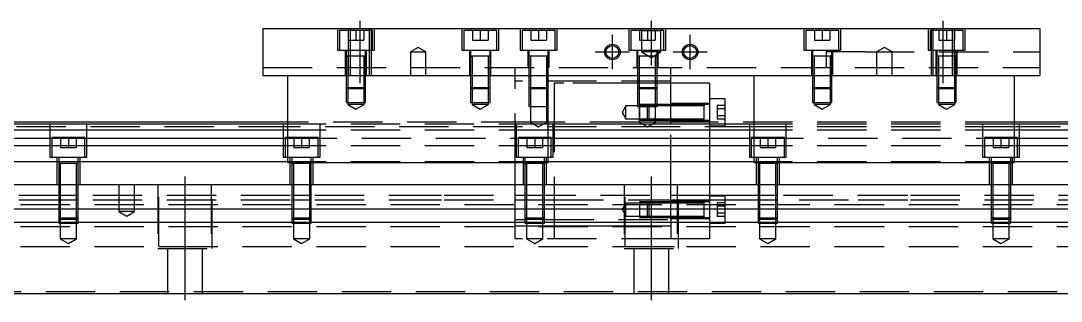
# Model space of a CAD drawing. Extents: x -20 to 1041, y -277 to 102.
# Drawn here: x 247.7 to 515.5, y -234.8 to -162.8 of the extents above; entities that cross this region are included whole.
import ezdxf

# ---------------------------------------------------------------- set-up
doc = ezdxf.new("R2010")
doc.units = 0
doc.linetypes.add('CENTER', pattern=[50.8, 31.75, -6.35, 6.35, -6.35])
doc.linetypes.add('DASHED', pattern=[19.05, 12.7, -6.35])
doc.layers.get('0').update_dxf_attribs({"linetype": 'CONTINUOUS'})
doc.layers.add('CENTER', color=1, linetype='CENTER')

msp = doc.modelspace()

# ---------------------------------------------------------------- linework, layer by layer
at = {"color": 7, "linetype": 'CONTINUOUS'}
for p, q in [((310, -164.77), (310, -176.77)), ((310, -164.77), (510, -164.77)), ((510, -164.77), (510, -176.77)), ((310, -176.77), (510, -176.77)), ((316.5, -199.27), (316.5, -176.77)), ((383.5, -199.27), (383.5, -176.77)), ((415, -189.27), (415, -176.77)), ((425, -178.77), (415, -178.77)), ((425, -178.77), (425, -189.27)), ((436.5, -199.27), (436.5, -176.77)), ((503.5, -199.27), (503.5, -176.77)), ((429, -182.77), (425, -182.77)), ((429, -189.27), (429, -182.77)), ((316.5, -189.27), (0, -189.27)), ((316.5, -188.77), (28, -188.77)), ((436.5, -189.27), (383.5, -189.27)), ((763, -188.77), (503.5, -188.77)), ((820, -189.27), (503.5, -189.27)), ((316.5, -190.809608), (0, -190.809608)), ((436.5, -190.809608), (383.5, -190.809608)), ((820, -190.809608), (503.5, -190.809608)), ((0, -192.930392), (316.5, -192.930392)), ((316.5, -194.840532), (0, -194.840532)), ((383.5, -192.930392), (436.5, -192.930392)), ((436.5, -194.840532), (383.5, -194.840532)), ((503.5, -192.930392), (820, -192.930392)), ((820, -194.840532), (503.5, -194.840532)), ((316.5, -198.951934), (0, -198.951934)), ((383.5, -199.27), (316.5, -199.27)), ((436.5, -198.951934), (383.5, -198.951934)), ((503.5, -199.27), (436.5, -199.27)), ((820, -198.951934), (503.5, -198.951934)), ((0, -204.77), (820, -204.77)), ((0, -211.07), (820, -211.07)), ((423.6, -209.62), (423.6, -209.269994)), ((423.6, -213.270006), (423.6, -212.92)), ((0, -214.47), (820, -214.47)), ((0, -232.77), (820, -232.77))]:
    msp.add_line(p, q, dxfattribs=at)
at = {"color": 3, "linetype": 'DASHED'}
for p, q in [((329.25, -164.77), (329.25, -170.27)), ((338.25, -165.27), (329.75, -165.27)), ((329.75, -165.27), (329.75, -170.27)), ((332, -165.27), (332, -167.77)), ((332.000006, -164.77), (332.000006, -176.77)), ((332.5, -164.77), (332.5, -176.77)), ((334, -165.27), (334, -167.77)), ((336, -165.27), (336, -167.77)), ((337.5, -176.77), (337.5, -164.77)), ((337.999994, -176.77), (337.999994, -164.77)), ((338.25, -170.27), (338.25, -165.27)), ((338.75, -170.27), (338.75, -164.77)), ((361.25, -164.77), (361.25, -170.27)), ((370.25, -165.27), (361.75, -165.27)), ((361.75, -165.27), (361.75, -170.27)), ((364, -165.27), (364, -167.77)), ((366, -165.27), (366, -167.77)), ((368, -165.27), (368, -167.77)), ((370.25, -170.27), (370.25, -165.27)), ((370.75, -170.27), (370.75, -164.77)), ((376.25, -164.77), (376.25, -170.27)), ((385.25, -165.27), (376.75, -165.27)), ((376.75, -165.27), (376.75, -170.27)), ((379, -165.27), (379, -167.77)), ((381, -165.27), (381, -167.77)), ((383, -165.27), (383, -167.77)), ((385.25, -170.27), (385.25, -165.27)), ((385.75, -170.27), (385.75, -164.77)), ((404.25, -164.77), (404.25, -170.27)), ((413.25, -165.27), (404.75, -165.27)), ((404.75, -165.27), (404.75, -170.27)), ((407.5, -165.27), (407, -164.77)), ((407, -165.27), (407, -167.77)), ((407.5, -165.27), (407.5, -170.77)), ((407.5, -165.27), (412.5, -165.27)), ((409, -165.27), (409, -167.77)), ((411, -165.27), (411, -167.77)), ((412.5, -165.27), (413, -164.77)), ((412.5, -170.77), (412.5, -165.27)), ((413.25, -170.27), (413.25, -165.27)), ((413.75, -170.27), (413.75, -164.77)), ((449.25, -164.77), (449.25, -170.27)), ((458.25, -165.27), (449.75, -165.27)), ((449.75, -165.27), (449.75, -170.27)), ((452, -165.27), (452, -167.77)), ((454, -165.27), (454, -167.77)), ((456, -165.27), (456, -167.77)), ((458.25, -170.27), (458.25, -165.27)), ((458.75, -170.27), (458.75, -164.77)), ((481.25, -164.77), (481.25, -170.27)), ((490.25, -165.27), (481.75, -165.27)), ((481.75, -165.27), (481.75, -170.27)), ((482.000006, -164.77), (482.000006, -176.77)), ((482.5, -164.77), (482.5, -176.77)), ((484, -165.27), (484, -167.77)), ((486, -165.27), (486, -167.77)), ((487.5, -176.77), (487.5, -164.77)), ((487.999994, -176.77), (487.999994, -164.77)), ((488, -165.27), (488, -167.77)), ((490.25, -170.27), (490.25, -165.27)), ((490.75, -170.27), (490.75, -164.77)), ((332, -167.77), (334, -167.77)), ((334, -167.77), (336, -167.77)), ((364, -167.77), (366, -167.77)), ((366, -167.77), (368, -167.77)), ((379, -167.77), (381, -167.77)), ((381, -167.77), (383, -167.77)), ((407, -167.77), (409, -167.77)), ((409, -167.77), (411, -167.77)), ((452, -167.77), (454, -167.77)), ((454, -167.77), (456, -167.77)), ((484, -167.77), (486, -167.77)), ((486, -167.77), (488, -167.77)), ((329.25, -170.27), (338.75, -170.27)), ((331.25, -170.27), (331.25, -176.77)), ((331.5, -170.27), (331.5, -171.87)), ((336.5, -171.87), (336.5, -170.27)), ((336.75, -176.77), (336.75, -170.27)), ((350, -169.6153), (348, -170.77)), ((348, -170.77), (350, -170.77)), ((348, -170.77), (348, -176.77)), ((352, -170.77), (350, -169.6153)), ((350, -170.77), (352, -170.77)), ((352, -176.77), (352, -170.77)), ((361.25, -170.27), (370.75, -170.27)), ((363.25, -170.27), (363.25, -176.77)), ((363.5, -170.27), (363.5, -171.87)), ((368.5, -171.87), (368.5, -170.27)), ((368.75, -176.77), (368.75, -170.27)), ((376.25, -170.27), (385.75, -170.27)), ((378.25, -170.27), (378.25, -174.77)), ((378.5, -170.27), (378.5, -171.87)), ((383.5, -171.87), (383.5, -170.27)), ((383.75, -174.77), (383.75, -170.27)), ((404.25, -170.27), (413.75, -170.27)), ((406.25, -170.27), (406.25, -174.77)), ((406.5, -170.27), (406.5, -171.87)), ((412.5, -170.77), (407.5, -170.77)), ((407.5, -170.77), (410, -172.213376)), ((410, -172.213376), (412.5, -170.77)), ((411.5, -171.87), (411.5, -170.27)), ((411.75, -174.77), (411.75, -170.27)), ((449.25, -170.27), (458.75, -170.27)), ((451.25, -170.27), (451.25, -176.77)), ((451.5, -170.27), (451.5, -171.87)), ((455, -170.77), (455, -174.77)), ((465, -170.77), (455, -170.77)), ((456.5, -171.87), (456.5, -170.27)), ((456.75, -176.77), (456.75, -170.27)), ((465, -170.77), (510, -170.77)), ((470, -169.6153), (468, -170.77)), ((468, -170.77), (470, -170.77)), ((468, -170.77), (468, -176.77)), ((472, -170.77), (470, -169.6153)), ((470, -170.77), (472, -170.77)), ((472, -176.77), (472, -170.77)), ((481.25, -170.27), (490.75, -170.27)), ((483.25, -170.27), (483.25, -176.77)), ((483.5, -170.27), (483.5, -171.87)), ((488.5, -171.87), (488.5, -170.27)), ((488.75, -176.77), (488.75, -170.27)), ((331.5, -171.865), (331.5, -171.87)), ((331.5, -171.87), (331.757448, -171.87)), ((331.757468, -171.87), (331.5, -171.87)), ((331.5, -171.87), (331.5, -176.76998)), ((331.5, -171.87), (331.5, -171.875)), ((336.242552, -171.87), (331.757468, -171.87)), ((331.9, -171.87), (331.9, -176.76998)), ((336.1, -176.76998), (336.1, -171.87)), ((336.5, -171.87), (336.242552, -171.87)), ((336.242602, -171.87), (336.5, -171.87)), ((336.5, -171.87), (336.5, -171.865)), ((336.5, -176.76998), (336.5, -171.87)), ((336.5, -171.875), (336.5, -171.87)), ((363.5, -171.865), (363.5, -171.87)), ((363.5, -171.87), (363.757448, -171.87)), ((363.757468, -171.87), (363.5, -171.87)), ((363.5, -171.87), (363.5, -176.76998)), ((363.5, -171.87), (363.5, -171.875)), ((368.242552, -171.87), (363.757468, -171.87)), ((363.9, -171.87), (363.9, -176.76998)), ((368.1, -176.76998), (368.1, -171.87)), ((368.5, -171.87), (368.242552, -171.87)), ((368.242602, -171.87), (368.5, -171.87)), ((368.5, -171.87), (368.5, -171.865)), ((368.5, -176.76998), (368.5, -171.87)), ((368.5, -171.875), (368.5, -171.87)), ((378.5, -171.865), (378.5, -171.87)), ((378.5, -171.87), (378.757448, -171.87)), ((378.757468, -171.87), (378.5, -171.87)), ((378.5, -171.87), (378.5, -171.875)), ((378.5, -171.87), (378.5, -174.76998)), ((383.5, -171.87), (378.757468, -171.87)), ((378.9, -171.87), (378.9, -174.76998)), ((382.5, -171.865), (382.5, -171.87)), ((382.757468, -171.87), (382.5, -171.87)), ((382.5, -171.87), (382.5, -171.875)), ((383.1, -174.76998), (383.1, -171.87)), ((383.5, -171.87), (383.5, -171.865)), ((383.5, -171.875), (383.5, -171.87)), ((383.5, -174.76998), (383.5, -171.87)), ((406.5, -171.865), (406.5, -171.87)), ((406.757468, -171.87), (406.5, -171.87)), ((406.5, -171.87), (406.5, -171.875)), ((406.5, -171.87), (406.5, -174.76998)), ((411.242552, -171.87), (406.757468, -171.87)), ((406.9, -171.87), (406.9, -174.76998)), ((411.1, -174.76998), (411.1, -171.87)), ((411.5, -171.87), (411.242552, -171.87)), ((411.5, -171.87), (411.5, -171.865)), ((411.5, -171.875), (411.5, -171.87)), ((411.5, -174.76998), (411.5, -171.87)), ((451.5, -171.865), (451.5, -171.87)), ((451.5, -171.87), (451.757448, -171.87)), ((451.757468, -171.87), (451.5, -171.87)), ((451.5, -171.87), (451.5, -171.875)), ((451.5, -171.87), (451.5, -176.76998)), ((456.242552, -171.87), (451.757468, -171.87)), ((451.9, -171.87), (451.9, -176.76998)), ((456.1, -176.76998), (456.1, -171.87)), ((456.5, -171.87), (456.242552, -171.87)), ((456.242602, -171.87), (456.5, -171.87)), ((456.5, -171.87), (456.5, -171.865)), ((456.5, -171.875), (456.5, -171.87)), ((456.5, -176.76998), (456.5, -171.87)), ((483.5, -171.865), (483.5, -171.87)), ((483.5, -171.87), (483.757448, -171.87)), ((483.757468, -171.87), (483.5, -171.87)), ((483.5, -171.87), (483.5, -171.875)), ((483.5, -171.87), (483.5, -176.76998)), ((488.242552, -171.87), (483.757468, -171.87)), ((483.9, -171.87), (483.9, -176.76998)), ((488.1, -176.76998), (488.1, -171.87)), ((488.5, -171.87), (488.242552, -171.87)), ((488.242602, -171.87), (488.5, -171.87)), ((488.5, -171.87), (488.5, -171.865)), ((488.5, -171.875), (488.5, -171.87)), ((488.5, -176.76998), (488.5, -171.87)), ((310, -174.77), (510, -174.77)), ((375, -176.77), (375, -174.77)), ((378.5, -174.77), (378.5, -176.77)), ((378.500006, -174.77), (378.500006, -176.77)), ((378.9, -174.77), (378.9, -176.77)), ((383.1, -176.77), (383.1, -174.77)), ((383.499994, -176.77), (383.499994, -174.77)), ((383.5, -176.77), (383.5, -174.77)), ((406.5, -174.77), (406.5, -176.77)), ((406.500006, -174.77), (406.500006, -176.77)), ((406.9, -174.77), (406.9, -176.77)), ((411.1, -176.77), (411.1, -174.77)), ((411.499994, -176.77), (411.499994, -174.77)), ((411.5, -176.77), (411.5, -174.77)), ((415, -176.77), (415, -174.77)), ((331.5, -176.77), (331.5, -179.87)), ((331.500006, -176.77), (331.500006, -179.870006)), ((331.9, -176.77), (331.9, -180.27)), ((336.1, -180.27), (336.1, -176.77)), ((336.499994, -179.870006), (336.499994, -176.77)), ((336.5, -179.87), (336.5, -176.77)), ((363.5, -176.77), (363.5, -179.87)), ((363.500006, -176.77), (363.500006, -179.870006)), ((363.9, -176.77), (363.9, -180.27)), ((368.1, -180.27), (368.1, -176.77)), ((368.499994, -179.870006), (368.499994, -176.77)), ((368.5, -179.87), (368.5, -176.77)), ((375, -199.27), (375, -176.77)), ((415, -178.27), (375, -178.27)), ((378.5, -176.77), (378.5, -179.87)), ((378.500006, -176.77), (378.500006, -179.870006)), ((378.9, -176.77), (378.9, -180.27)), ((383.1, -180.27), (383.1, -176.77)), ((383.499994, -179.870006), (383.499994, -176.77)), ((383.5, -179.87), (383.5, -176.77)), ((385, -178.77), (385, -180.27)), ((387.1, -178.77), (385, -178.77)), ((387.5, -178.77), (387.1, -178.77)), ((402.5, -178.77), (387.5, -178.77)), ((406.5, -178.77), (402.5, -178.77)), ((406.5, -176.77), (406.5, -179.87)), ((406.9, -178.77), (406.5, -178.77)), ((406.500006, -176.77), (406.500006, -179.870006)), ((406.9, -176.77), (406.9, -180.27)), ((411.1, -178.77), (406.9, -178.77)), ((411.1, -180.27), (411.1, -176.77)), ((411.5, -178.77), (411.1, -178.77)), ((411.499994, -179.870006), (411.499994, -176.77)), ((411.5, -179.87), (411.5, -176.77)), ((415, -178.77), (411.5, -178.77)), ((451.5, -176.77), (451.5, -179.87)), ((451.500006, -176.77), (451.500006, -179.870006)), ((451.9, -176.77), (451.9, -180.27)), ((456.1, -180.27), (456.1, -176.77)), ((456.499994, -179.870006), (456.499994, -176.77)), ((456.5, -179.87), (456.5, -176.77)), ((483.5, -176.77), (483.5, -179.87)), ((483.500006, -176.77), (483.500006, -179.870006)), ((483.9, -176.77), (483.9, -180.27)), ((488.1, -180.27), (488.1, -176.77)), ((488.499994, -179.870006), (488.499994, -176.77)), ((488.5, -179.87), (488.5, -176.77)), ((331.5, -179.87), (336.5, -179.87)), ((331.5, -179.87), (331.9, -180.27)), ((331.500006, -179.87002), (331.500006, -183.77)), ((336.1, -180.27), (331.9, -180.27)), ((331.9, -180.27002), (331.9, -183.77)), ((336.1, -180.27), (336.5, -179.87)), ((336.1, -183.77), (336.1, -180.27002)), ((336.499994, -183.77), (336.499994, -179.87002)), ((363.5, -179.87), (368.5, -179.87)), ((363.5, -179.87), (363.9, -180.27)), ((363.500006, -179.87002), (363.500006, -183.77)), ((368.1, -180.27), (363.9, -180.27)), ((363.9, -180.27002), (363.9, -183.77)), ((368.1, -180.27), (368.5, -179.87)), ((368.1, -183.77), (368.1, -180.27002)), ((368.499994, -183.77), (368.499994, -179.87002)), ((378.5, -179.87), (383.499994, -179.87)), ((378.5, -179.87), (378.9, -180.27)), ((378.500006, -179.87002), (378.500006, -184.77)), ((382.500006, -180.27), (378.9, -180.27)), ((378.9, -180.27002), (378.9, -184.77)), ((383.1, -180.27), (382.500006, -180.27)), ((383.1, -180.27), (383.5, -179.87)), ((383.1, -184.77), (383.1, -180.27002)), ((383.499994, -180.27), (383.499994, -179.87002)), ((383.499994, -183.77), (383.499994, -180.27)), ((385, -180.27), (385, -183.77)), ((406.5, -179.87), (411.5, -179.87)), ((406.5, -179.87), (406.9, -180.27)), ((406.500006, -179.87002), (406.500006, -184.77)), ((411.1, -180.27), (406.9, -180.27)), ((406.9, -180.27002), (406.9, -184.77)), ((411.1, -180.27), (411.5, -179.87)), ((411.1, -184.77), (411.1, -180.27002)), ((411.499994, -184.77), (411.499994, -179.87002)), ((451.5, -179.87), (456.5, -179.87)), ((451.5, -179.87), (451.9, -180.27)), ((451.500006, -179.87002), (451.500006, -183.77)), ((456.1, -180.27), (451.9, -180.27)), ((451.9, -180.27002), (451.9, -183.77)), ((456.1, -180.27), (456.5, -179.87)), ((456.1, -183.77), (456.1, -180.27002)), ((456.499994, -183.77), (456.499994, -179.87002)), ((483.5, -179.87), (488.5, -179.87)), ((483.5, -179.87), (483.9, -180.27)), ((483.500006, -179.87002), (483.500006, -183.77)), ((488.1, -180.27), (483.9, -180.27)), ((483.9, -180.27002), (483.9, -183.77)), ((488.1, -180.27), (488.5, -179.87)), ((488.1, -183.77), (488.1, -180.27002)), ((488.499994, -183.77), (488.499994, -179.87002)), ((331.500006, -183.77), (336.499994, -183.77)), ((331.9, -183.77), (331.9, -184.27)), ((336.1, -184.27), (331.9, -184.27)), ((331.9, -184.27), (334, -185.482436)), ((334, -185.482436), (336.1, -184.27)), ((336.1, -184.27), (336.1, -183.77)), ((363.500006, -183.77), (368.499994, -183.77)), ((363.9, -183.77), (363.9, -184.27)), ((368.1, -184.27), (363.9, -184.27)), ((363.9, -184.27), (366, -185.482436)), ((366, -185.482436), (368.1, -184.27)), ((368.1, -184.27), (368.1, -183.77)), ((383.499994, -184.77), (383.499994, -183.77)), ((385, -183.77), (385, -214.47)), ((403.5, -184.62), (402.547372, -186.27)), ((403.5, -187.92), (403.5, -184.62)), ((407, -184.62), (403.5, -184.62)), ((407, -184.270006), (407, -188.269994)), ((409.34998, -184.270006), (407, -184.270006)), ((408.99998, -184.62), (407, -184.62)), ((409.35, -184.27), (409, -184.62)), ((409, -187.92), (409, -184.62)), ((415, -184.62), (409, -184.62)), ((409.35, -184.27), (409.35, -188.27)), ((415, -184.27), (409.35, -184.27)), ((415, -184.270006), (409.35, -184.270006)), ((425, -184.02), (415, -184.02)), ((417.5, -184.27), (415.00002, -184.27)), ((417.5, -184.62), (415.00002, -184.62)), ((423.605, -184.27), (417.5, -184.27)), ((423.6, -184.62), (417.5, -184.62)), ((425, -184.27), (423.595, -184.27)), ((423.6, -184.27), (423.6, -184.486668)), ((423.6, -188.27), (423.6, -184.27)), ((427, -184.53795), (427, -185.403974)), ((429, -184.53795), (427, -184.53795)), ((451.500006, -183.77), (456.499994, -183.77)), ((451.9, -183.77), (451.9, -184.27)), ((456.1, -184.27), (451.9, -184.27)), ((451.9, -184.27), (454, -185.482436)), ((454, -185.482436), (456.1, -184.27)), ((456.1, -184.27), (456.1, -183.77)), ((483.500006, -183.77), (488.499994, -183.77)), ((483.9, -183.77), (483.9, -184.27)), ((488.1, -184.27), (483.9, -184.27)), ((483.9, -184.27), (486, -185.482436)), ((486, -185.482436), (488.1, -184.27)), ((488.1, -184.27), (488.1, -183.77)), ((378.500006, -184.77), (383.499994, -184.77)), ((378.9, -184.77), (378.9, -188.77)), ((383.1, -188.77), (383.1, -184.77)), ((402.547372, -186.27), (403.5, -187.92)), ((406.500006, -184.77), (411.499994, -184.77)), ((406.9, -184.77), (406.9, -188.77)), ((411.1, -188.77), (411.1, -184.77)), ((429, -185.403974), (427, -185.403974)), ((427, -185.403974), (427, -187.136026)), ((427, -187.136026), (427, -188.00205)), ((429, -187.136026), (427, -187.136026)), ((316.5, -190.02), (28, -190.02)), ((255.25, -189.27), (255.25, -197.77)), ((264.75, -197.77), (264.75, -189.27)), ((315.25, -189.27), (315.25, -197.77)), ((378.9, -188.77), (316.5, -188.77)), ((383.5, -189.27), (316.5, -189.27)), ((415, -190.02), (316.5, -190.02)), ((324.75, -197.77), (324.75, -189.27)), ((375.25, -189.27), (375.25, -197.77)), ((383.1, -188.77), (378.9, -188.77)), ((378.9, -188.77), (381, -189.982436)), ((381, -189.982436), (383.1, -188.77)), ((384.99998, -188.77), (383.1, -188.77)), ((384.75, -197.77), (384.75, -189.27)), ((406.9, -188.77), (385, -188.77)), ((406.9, -188.770002), (385, -188.770006)), ((403.5, -187.92), (407, -187.92)), ((411.1, -188.77), (406.9, -188.77)), ((406.9, -188.77), (409, -189.982436)), ((407, -187.92), (408.99998, -187.92)), ((407, -188.269994), (409.34998, -188.269994)), ((409, -187.92), (415, -187.92)), ((409, -187.92), (409.35, -188.27)), ((409, -189.982436), (411.1, -188.77)), ((409.35, -188.269994), (415, -188.269994)), ((409.35, -188.27), (415, -188.27)), ((415, -188.77), (411.1, -188.77)), ((415, -188.770006), (411.1, -188.770002)), ((415, -188.52), (425, -188.52)), ((417.5, -188.77), (415, -188.77)), ((417.5, -188.770006), (415, -188.770006)), ((415, -204.77), (415, -189.27)), ((436.5, -190.02), (415, -190.02)), ((415.00002, -187.92), (417.5, -187.92)), ((415.00002, -188.27), (417.5, -188.27)), ((417.5, -187.92), (423.6, -187.92)), ((417.5, -188.27), (423.605, -188.27)), ((425, -188.77), (417.5, -188.77)), ((425, -188.770006), (417.5, -188.770006)), ((423.595, -188.27), (425, -188.27)), ((425, -189.27), (425, -199.27)), ((425, -189.77), (429, -189.77)), ((503.5, -188.77), (425.00002, -188.77)), ((429, -188.00205), (427, -188.00205)), ((429, -189.77), (429, -189.27)), ((435.25, -189.27), (435.25, -197.77)), ((503.5, -189.27), (436.5, -189.27)), ((503.5, -190.02), (436.5, -190.02)), ((444.75, -197.77), (444.75, -189.27)), ((495.25, -189.27), (495.25, -197.77)), ((763, -190.02), (503.5, -190.02)), ((504.75, -197.77), (504.75, -189.27)), ((264.25, -192.77), (255.75, -192.77)), ((255.75, -192.77), (255.75, -197.77)), ((258, -192.77), (258, -195.27)), ((260, -192.77), (260, -195.27)), ((262, -192.77), (262, -195.27)), ((264.25, -197.77), (264.25, -192.77)), ((324.25, -192.77), (315.75, -192.77)), ((315.75, -192.77), (315.75, -197.77)), ((383.5, -190.809608), (316.5, -190.809608)), ((318, -192.77), (318, -195.27)), ((320, -192.77), (320, -195.27)), ((322, -192.77), (322, -195.27)), ((324.25, -197.77), (324.25, -192.77)), ((384.25, -192.77), (375.75, -192.77)), ((375.75, -192.77), (375.75, -197.77)), ((378, -192.77), (378, -195.27)), ((380, -192.77), (380, -195.27)), ((382, -192.77), (382, -195.27)), ((384.25, -197.77), (384.25, -192.77)), ((444.25, -192.77), (435.75, -192.77)), ((435.75, -192.77), (435.75, -197.77)), ((503.5, -190.809608), (436.5, -190.809608)), ((438, -192.77), (438, -195.27)), ((440, -192.77), (440, -195.27)), ((442, -192.77), (442, -195.27)), ((444.25, -197.77), (444.25, -192.77)), ((504.25, -192.77), (495.75, -192.77)), ((495.75, -192.77), (495.75, -197.77)), ((498, -192.77), (498, -195.27)), ((500, -192.77), (500, -195.27)), ((502, -192.77), (502, -195.27)), ((504.25, -197.77), (504.25, -192.77)), ((258, -195.27), (260, -195.27)), ((260, -195.27), (262, -195.27)), ((316.5, -192.930392), (383.5, -192.930392)), ((383.5, -194.840532), (316.5, -194.840532)), ((318, -195.27), (320, -195.27)), ((320, -195.27), (322, -195.27)), ((378, -195.27), (380, -195.27)), ((380, -195.27), (382, -195.27)), ((436.5, -192.930392), (503.5, -192.930392)), ((503.5, -194.840532), (436.5, -194.840532)), ((438, -195.27), (440, -195.27)), ((440, -195.27), (442, -195.27)), ((498, -195.27), (500, -195.27)), ((500, -195.27), (502, -195.27)), ((255.25, -197.77), (264.75, -197.77)), ((257, -197.77), (257, -204.77)), ((257.5, -197.77), (257.5, -199.37)), ((262.5, -199.37), (262.5, -197.77)), ((263, -204.77), (263, -197.77)), ((315.25, -197.77), (324.75, -197.77)), ((317, -197.77), (317, -204.77)), ((317.5, -197.77), (317.5, -199.37)), ((322.5, -199.37), (322.5, -197.77)), ((323, -204.77), (323, -197.77)), ((375.25, -197.77), (384.75, -197.77)), ((377, -197.77), (377, -204.77)), ((377.5, -197.77), (377.5, -199.37)), ((382.5, -199.37), (382.5, -197.77)), ((383, -204.77), (383, -197.77)), ((435.25, -197.77), (444.75, -197.77)), ((437, -197.77), (437, -204.77)), ((437.5, -197.77), (437.5, -199.37)), ((442.5, -199.37), (442.5, -197.77)), ((443, -204.77), (443, -197.77)), ((495.25, -197.77), (504.75, -197.77)), ((497, -197.77), (497, -204.77)), ((497.5, -197.77), (497.5, -199.37)), ((502.5, -199.37), (502.5, -197.77)), ((503, -204.77), (503, -197.77)), ((257.5, -199.365), (257.5, -199.37)), ((257.5, -199.37), (257.757448, -199.37)), ((257.757468, -199.37), (257.5, -199.37)), ((257.5, -199.37), (257.5, -199.375)), ((257.5, -199.37), (257.5, -204.76998)), ((262.242552, -199.37), (257.757468, -199.37)), ((257.9, -199.37), (257.9, -204.76998)), ((262.1, -204.76998), (262.1, -199.37)), ((262.5, -199.37), (262.242552, -199.37)), ((262.242602, -199.37), (262.5, -199.37)), ((262.5, -199.37), (262.5, -199.365)), ((262.5, -199.375), (262.5, -199.37)), ((262.5, -204.76998), (262.5, -199.37)), ((383.5, -198.951934), (316.5, -198.951934)), ((317.5, -199.365), (317.5, -199.37)), ((317.5, -199.37), (317.757448, -199.37)), ((317.757468, -199.37), (317.5, -199.37)), ((317.5, -199.37), (317.5, -199.375)), ((317.5, -199.37), (317.5, -204.76998)), ((322.242552, -199.37), (317.757468, -199.37)), ((317.9, -199.37), (317.9, -204.76998)), ((322.1, -204.76998), (322.1, -199.37)), ((322.5, -199.37), (322.242552, -199.37)), ((322.242602, -199.37), (322.5, -199.37)), ((322.5, -199.37), (322.5, -199.365)), ((322.5, -199.375), (322.5, -199.37)), ((322.5, -204.76998), (322.5, -199.37)), ((375, -204.77), (375, -199.27)), ((377.5, -199.365), (377.5, -199.37)), ((377.5, -199.37), (377.757448, -199.37)), ((377.757468, -199.37), (377.5, -199.37)), ((377.5, -199.37), (377.5, -199.375)), ((377.5, -199.37), (377.5, -204.76998)), ((382.242552, -199.37), (377.757468, -199.37)), ((377.9, -199.37), (377.9, -204.76998)), ((382.1, -204.76998), (382.1, -199.37)), ((382.5, -199.37), (382.242552, -199.37)), ((382.242602, -199.37), (382.5, -199.37)), ((382.5, -199.37), (382.5, -199.365)), ((382.5, -199.375), (382.5, -199.37)), ((382.5, -204.76998), (382.5, -199.37)), ((425, -199.27), (425, -204.77)), ((503.5, -198.951934), (436.5, -198.951934)), ((437.5, -199.365), (437.5, -199.37)), ((437.5, -199.37), (437.757448, -199.37)), ((437.757468, -199.37), (437.5, -199.37)), ((437.5, -199.37), (437.5, -199.375)), ((437.5, -199.37), (437.5, -204.76998)), ((442.242552, -199.37), (437.757468, -199.37)), ((437.9, -199.37), (437.9, -204.76998)), ((442.1, -204.76998), (442.1, -199.37)), ((442.5, -199.37), (442.242552, -199.37)), ((442.242602, -199.37), (442.5, -199.37)), ((442.5, -199.37), (442.5, -199.365)), ((442.5, -199.375), (442.5, -199.37)), ((442.5, -204.76998), (442.5, -199.37)), ((497.5, -199.365), (497.5, -199.37)), ((497.5, -199.37), (497.757448, -199.37)), ((497.757468, -199.37), (497.5, -199.37)), ((497.5, -199.37), (497.5, -199.375)), ((497.5, -199.37), (497.5, -204.76998)), ((502.242552, -199.37), (497.757468, -199.37)), ((497.9, -199.37), (497.9, -204.76998)), ((502.1, -204.76998), (502.1, -199.37)), ((502.5, -199.37), (502.242552, -199.37)), ((502.242602, -199.37), (502.5, -199.37)), ((502.5, -199.37), (502.5, -199.365)), ((502.5, -199.375), (502.5, -199.37)), ((502.5, -204.76998), (502.5, -199.37)), ((257.5, -204.77), (257.5, -211.07)), ((257.500006, -204.77), (257.500006, -211.07)), ((257.9, -204.77), (257.9, -211.07)), ((262.1, -211.07), (262.1, -204.77)), ((262.499994, -211.07), (262.499994, -204.77)), ((262.5, -211.07), (262.5, -204.77)), ((273, -204.77), (273, -211.77)), ((277, -211.77), (277, -204.77)), ((283, -204.77), (283, -221.27)), ((283.291796, -220.77), (283.291796, -204.77)), ((296.708204, -204.77), (296.708204, -220.77)), ((297, -221.27), (297, -204.77)), ((317.5, -204.77), (317.5, -211.07)), ((317.500006, -204.77), (317.500006, -211.07)), ((317.9, -204.77), (317.9, -211.07)), ((322.1, -211.07), (322.1, -204.77)), ((322.499994, -211.07), (322.499994, -204.77)), ((322.5, -211.07), (322.5, -204.77)), ((375, -211.07), (375, -204.77)), ((377.5, -204.77), (377.5, -211.07)), ((377.500006, -204.77), (377.500006, -211.07)), ((377.9, -204.77), (377.9, -211.07)), ((382.1, -211.07), (382.1, -204.77)), ((382.499994, -211.07), (382.499994, -204.77)), ((382.5, -211.07), (382.5, -204.77)), ((403, -204.77), (403, -221.27)), ((403.291796, -220.77), (403.291796, -204.77)), ((415, -211.07), (415, -204.77)), ((416.708204, -204.77), (416.708204, -220.77)), ((417, -221.27), (417, -204.77)), ((425, -204.77), (425, -211.07)), ((437.5, -204.77), (437.5, -211.07)), ((437.500006, -204.77), (437.500006, -211.07)), ((437.9, -204.77), (437.9, -211.07)), ((442.1, -211.07), (442.1, -204.77)), ((442.499994, -211.07), (442.499994, -204.77)), ((442.5, -211.07), (442.5, -204.77)), ((497.5, -204.77), (497.5, -211.07)), ((497.500006, -204.77), (497.500006, -211.07)), ((497.9, -204.77), (497.9, -211.07)), ((502.1, -211.07), (502.1, -204.77)), ((502.499994, -211.07), (502.499994, -204.77)), ((502.5, -211.07), (502.5, -204.77)), ((56.708204, -207.52), (343.291796, -207.52)), ((56.708204, -208.77), (343.291796, -208.77)), ((257.5, -207.52), (257.9, -207.52)), ((257.5, -208.77), (257.9, -208.77)), ((257.9, -207.52), (262.1, -207.52)), ((257.9, -208.77), (262.1, -208.77)), ((262.1, -207.52), (262.5, -207.52)), ((262.1, -208.77), (262.5, -208.77)), ((317.5, -207.52), (317.9, -207.52)), ((317.5, -208.77), (317.9, -208.77)), ((317.9, -207.52), (322.1, -207.52)), ((317.9, -208.77), (322.1, -208.77)), ((322.1, -207.52), (322.5, -207.52)), ((322.1, -208.77), (322.5, -208.77)), ((343.291796, -207.52), (356.708204, -207.52)), ((343.291796, -208.77), (356.708204, -208.77)), ((356.708204, -207.52), (375, -207.52)), ((356.708204, -208.77), (375, -208.77)), ((375, -207.52), (377.5, -207.52)), ((375, -208.77), (377.5, -208.77)), ((377.5, -207.52), (377.9, -207.52)), ((377.5, -207.52), (377.9, -207.52)), ((377.5, -208.77), (377.9, -208.77)), ((377.5, -208.77), (377.9, -208.77)), ((377.9, -207.52), (415, -207.52)), ((377.9, -207.52), (382.1, -207.52)), ((377.9, -208.77), (384.99998, -208.77)), ((377.9, -208.77), (382.1, -208.77)), ((382.1, -207.52), (382.5, -207.52)), ((382.1, -208.77), (382.5, -208.77)), ((385, -208.769994), (415, -208.769994)), ((385, -208.77), (415, -208.77)), ((415, -207.52), (425, -207.52)), ((415, -208.769994), (425, -208.769994)), ((415, -208.77), (425, -208.77)), ((425, -207.52), (463.291796, -207.52)), ((429, -207.77), (425, -207.77)), ((425.00002, -208.77), (429, -208.77)), ((429, -211.07), (429, -207.77)), ((429, -208.77), (463.291796, -208.77)), ((437.5, -207.52), (437.9, -207.52)), ((437.5, -208.77), (437.9, -208.77)), ((437.9, -207.52), (442.1, -207.52)), ((437.9, -208.77), (442.1, -208.77)), ((442.1, -207.52), (442.5, -207.52)), ((442.1, -208.77), (442.5, -208.77)), ((463.291796, -207.52), (476.708204, -207.52)), ((463.291796, -208.77), (476.708204, -208.77)), ((476.708204, -207.52), (737.5, -207.52)), ((476.708204, -208.77), (737.5, -208.77)), ((497.5, -207.52), (497.9, -207.52)), ((497.5, -208.77), (497.9, -208.77)), ((497.9, -207.52), (502.1, -207.52)), ((497.9, -208.77), (502.1, -208.77)), ((502.1, -207.52), (502.5, -207.52)), ((502.1, -208.77), (502.5, -208.77)), ((0, -209.92), (820, -209.92)), ((257.5, -211.07), (257.5, -213.37)), ((257.500006, -211.07), (257.500006, -213.370006)), ((257.9, -211.07), (257.9, -213.77)), ((262.1, -213.77), (262.1, -211.07)), ((262.499994, -213.370006), (262.499994, -211.07)), ((262.5, -213.37), (262.5, -211.07)), ((317.5, -211.07), (317.5, -213.37)), ((317.500006, -211.07), (317.500006, -213.370006)), ((317.9, -211.07), (317.9, -213.77)), ((322.1, -213.77), (322.1, -211.07)), ((322.499994, -213.370006), (322.499994, -211.07)), ((322.5, -213.37), (322.5, -211.07)), ((375, -213.77), (375, -211.07)), ((377.5, -211.07), (377.5, -213.37)), ((377.500006, -211.07), (377.500006, -213.370006)), ((377.9, -211.07), (377.9, -213.77)), ((382.1, -213.77), (382.1, -211.07)), ((382.499994, -213.370006), (382.499994, -211.07)), ((382.5, -213.37), (382.5, -211.07)), ((403.5, -209.62), (402.547372, -211.27)), ((402.547372, -211.27), (403.5, -212.92)), ((403.5, -212.92), (403.5, -209.62)), ((407, -209.62), (403.5, -209.62)), ((407, -209.270006), (407, -213.269994)), ((409.34998, -209.270006), (407, -209.270006)), ((408.99998, -209.62), (407, -209.62)), ((409.35, -209.27), (409, -209.62)), ((409, -212.92), (409, -209.62)), ((415, -209.62), (409, -209.62)), ((409.35, -209.27), (409.35, -213.27)), ((415, -209.27), (409.35, -209.27)), ((415, -209.270006), (409.35, -209.270006)), ((425, -209.02), (415, -209.02)), ((415, -213.77), (415, -211.07)), ((423.605, -209.27), (415.00002, -209.27)), ((423.6, -209.62), (415.00002, -209.62)), ((425, -209.27), (423.595, -209.27)), ((423.6, -209.27), (423.6, -209.486668)), ((423.6, -209.486708), (423.6, -209.27)), ((423.6, -209.27), (423.6, -209.486668)), ((423.6, -209.486708), (423.6, -209.27)), ((423.6, -211.06999), (423.6, -209.486708)), ((423.6, -213.053332), (423.6, -211.06999)), ((425, -211.07), (425, -214.47)), ((427, -209.53795), (427, -210.403974)), ((429, -209.53795), (427, -209.53795)), ((429, -210.403974), (427, -210.403974)), ((427, -210.403974), (427, -212.136026)), ((429, -214.47), (429, -211.07)), ((437.5, -211.07), (437.5, -213.37)), ((437.500006, -211.07), (437.500006, -213.370006)), ((437.9, -211.07), (437.9, -213.77)), ((442.1, -213.77), (442.1, -211.07)), ((442.499994, -213.370006), (442.499994, -211.07)), ((442.5, -213.37), (442.5, -211.07)), ((497.5, -211.07), (497.5, -213.37)), ((497.500006, -211.07), (497.500006, -213.370006)), ((497.9, -211.07), (497.9, -213.77)), ((502.1, -213.77), (502.1, -211.07)), ((502.499994, -213.370006), (502.499994, -211.07)), ((502.5, -213.37), (502.5, -211.07)), ((257.5, -213.37), (262.5, -213.37)), ((257.5, -213.37), (257.9, -213.77)), ((257.500006, -213.37002), (257.500006, -214.47)), ((262.1, -213.77), (257.9, -213.77)), ((257.9, -213.77002), (257.9, -214.77)), ((262.1, -213.77), (262.5, -213.37)), ((262.1, -214.77), (262.1, -213.77002)), ((262.499994, -214.47), (262.499994, -213.37002)), ((277, -211.77), (273, -211.77)), ((273, -211.77), (275, -212.9247)), ((275, -212.9247), (277, -211.77)), ((317.5, -213.37), (322.5, -213.37)), ((317.5, -213.37), (317.9, -213.77)), ((317.500006, -213.37002), (317.500006, -214.47)), ((322.1, -213.77), (317.9, -213.77)), ((317.9, -213.77002), (317.9, -214.77)), ((322.1, -213.77), (322.5, -213.37)), ((322.1, -214.77), (322.1, -213.77002)), ((322.499994, -214.47), (322.499994, -213.37002)), ((375, -213.77), (377.500006, -213.77)), ((375, -214.47), (375, -213.77)), ((377.5, -213.37), (382.5, -213.37)), ((377.5, -213.37), (377.9, -213.77)), ((377.500006, -213.37002), (377.500006, -214.47)), ((377.500006, -213.77), (377.9, -213.77)), ((382.1, -213.77), (377.9, -213.77)), ((382.1, -213.77), (377.9, -213.77)), ((377.9, -213.77002), (377.9, -214.77)), ((382.1, -213.77), (382.5, -213.37)), ((382.1, -214.77), (382.1, -213.77002)), ((382.499994, -214.47), (382.499994, -213.37002)), ((382.499994, -213.77), (415, -213.77)), ((403.5, -212.92), (407, -212.92)), ((407, -212.92), (408.99998, -212.92)), ((407, -213.269994), (409.34998, -213.269994)), ((409, -212.92), (415, -212.92)), ((409, -212.92), (409.35, -213.27)), ((409.35, -213.269994), (415, -213.269994)), ((409.35, -213.27), (415, -213.27)), ((415, -213.52), (425, -213.52)), ((415, -213.77), (415, -214.47)), ((415.00002, -212.92), (423.6, -212.92)), ((415.00002, -213.27), (423.6, -213.27)), ((423.595, -213.27), (423.6, -213.27)), ((423.6, -213.053292), (423.6, -213.27)), ((423.6, -213.27), (423.6, -213.053332)), ((423.6, -213.27), (423.605, -213.27)), ((423.6, -213.27), (425, -213.27)), ((429, -212.136026), (427, -212.136026)), ((427, -212.136026), (427, -213.00205)), ((429, -213.00205), (427, -213.00205)), ((437.5, -213.37), (442.5, -213.37)), ((437.5, -213.37), (437.9, -213.77)), ((437.500006, -213.37002), (437.500006, -214.47)), ((442.1, -213.77), (437.9, -213.77)), ((437.9, -213.77002), (437.9, -214.77)), ((442.1, -213.77), (442.5, -213.37)), ((442.1, -214.77), (442.1, -213.77002)), ((442.499994, -214.47), (442.499994, -213.37002)), ((497.5, -213.37), (502.5, -213.37)), ((497.5, -213.37), (497.9, -213.77)), ((497.500006, -213.37002), (497.500006, -214.47)), ((502.1, -213.77), (497.9, -213.77)), ((497.9, -213.77002), (497.9, -214.77)), ((502.1, -213.77), (502.5, -213.37)), ((502.1, -214.77), (502.1, -213.77002)), ((502.499994, -214.47), (502.499994, -213.37002)), ((0, -215.62), (820, -215.62)), ((257.500006, -214.47), (257.500006, -214.77)), ((257.500006, -214.77), (262.499994, -214.77)), ((257.9, -214.77), (257.9, -218.77)), ((262.1, -218.77), (262.1, -214.77)), ((262.499994, -214.77), (262.499994, -214.47)), ((317.500006, -214.47), (317.500006, -214.77)), ((317.500006, -214.77), (322.499994, -214.77)), ((317.9, -214.77), (317.9, -218.77)), ((322.1, -218.77), (322.1, -214.77)), ((322.499994, -214.77), (322.499994, -214.47)), ((375, -218.77), (375, -214.47)), ((375, -215.39077), (415, -215.39077)), ((375, -215.39077), (385, -215.39077)), ((377.500006, -214.47), (377.500006, -214.77)), ((377.500006, -214.77), (382.499994, -214.77)), ((377.9, -214.77), (377.9, -218.77)), ((382.1, -218.77), (382.1, -214.77)), ((382.499994, -214.77), (382.499994, -214.47)), ((385, -214.47), (385, -218.77)), ((385, -215.39077), (415, -215.39077)), ((415, -214.47), (415, -218.77)), ((425, -214.47), (425, -218.77)), ((425, -214.77), (429, -214.77)), ((429, -214.77), (429, -214.47)), ((437.500006, -214.47), (437.500006, -214.77)), ((437.500006, -214.77), (442.499994, -214.77)), ((437.9, -214.77), (437.9, -218.77)), ((442.1, -218.77), (442.1, -214.77)), ((442.499994, -214.77), (442.499994, -214.47)), ((497.500006, -214.47), (497.500006, -214.77)), ((497.500006, -214.77), (502.499994, -214.77)), ((497.9, -214.77), (497.9, -218.77)), ((502.1, -218.77), (502.1, -214.77)), ((502.499994, -214.77), (502.499994, -214.47)), ((262.1, -218.77), (257.9, -218.77)), ((257.9, -218.77), (260, -219.982436)), ((260, -219.982436), (262.1, -218.77)), ((322.1, -218.77), (317.9, -218.77)), ((317.9, -218.77), (320, -219.982436)), ((320, -219.982436), (322.1, -218.77)), ((415, -218.77), (375, -218.77)), ((382.1, -218.77), (377.9, -218.77)), ((377.9, -218.77), (380, -219.982436)), ((380, -219.982436), (382.1, -218.77)), ((425, -218.77), (415, -218.77)), ((442.1, -218.77), (437.9, -218.77)), ((437.9, -218.77), (440, -219.982436)), ((440, -219.982436), (442.1, -218.77)), ((502.1, -218.77), (497.9, -218.77)), ((497.9, -218.77), (500, -219.982436)), ((500, -219.982436), (502.1, -218.77)), ((0, -220.77), (763.291796, -220.77)), ((283, -221.27), (297, -221.27)), ((283.291796, -220.77), (296.708204, -220.77)), ((285.5, -221.27), (285.5, -232.77)), ((294.5, -232.77), (294.5, -221.27)), ((403, -221.27), (417, -221.27)), ((403.291796, -220.77), (416.708204, -220.77)), ((405.5, -221.27), (405.5, -232.77)), ((414.5, -232.77), (414.5, -221.27)), ((6.499992, -232.27), (820, -232.27))]:
    msp.add_line(p, q, dxfattribs=at)
at = {"color": 3, "linetype": 'CONTINUOUS'}
for centre in [(400, -170.77), (420, -170.77)]:
    msp.add_circle(centre, 2, dxfattribs=at)
at = {"color": 7, "linetype": 'CONTINUOUS'}
for centre in [(400, -170.77), (420, -170.77)]:
    msp.add_circle(centre, 1.65, dxfattribs=at)
at = {"layer": 'CENTER', "color": 1, "linetype": 'CENTER'}
for p, q in [((335, -162.77), (335, -178.77)), ((410, -162.77), (410, -174.213376)), ((485, -162.77), (485, -178.77)), ((400, -175.17), (400, -166.37)), ((420, -175.17), (420, -166.37)), ((395.6, -170.77), (404.4, -170.77)), ((415.6, -170.77), (424.4, -170.77)), ((290, -202.77), (290, -234.77)), ((410, -202.77), (410, -234.77))]:
    msp.add_line(p, q, dxfattribs=at)

doc.saveas('drawing.dxf')
